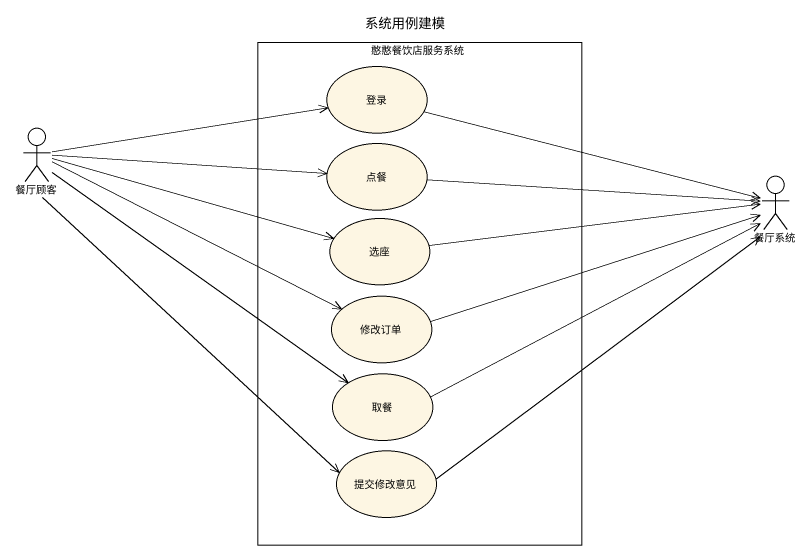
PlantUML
@startuml
title 系统用例建模
rectangle 憨憨餐饮店服务系统 {
  usecase 登录
  usecase 点餐
  usecase 选座
  usecase 修改订单
  usecase 取餐
  usecase 提交修改意见
}
actor 餐厅顾客
actor 餐厅系统
餐厅顾客 -right-> 登录
餐厅顾客 -right-> 点餐
餐厅顾客 -right-> 选座
餐厅顾客 -right-> 修改订单
餐厅顾客 --> 取餐
餐厅顾客 --> 提交修改意见
餐厅系统 <-left- 登录
餐厅系统 <-left- 点餐
餐厅系统 <-left- 选座
餐厅系统 <-left- 修改订单
餐厅系统 <-left- 取餐
餐厅系统 <-- 提交修改意见
@enduml
